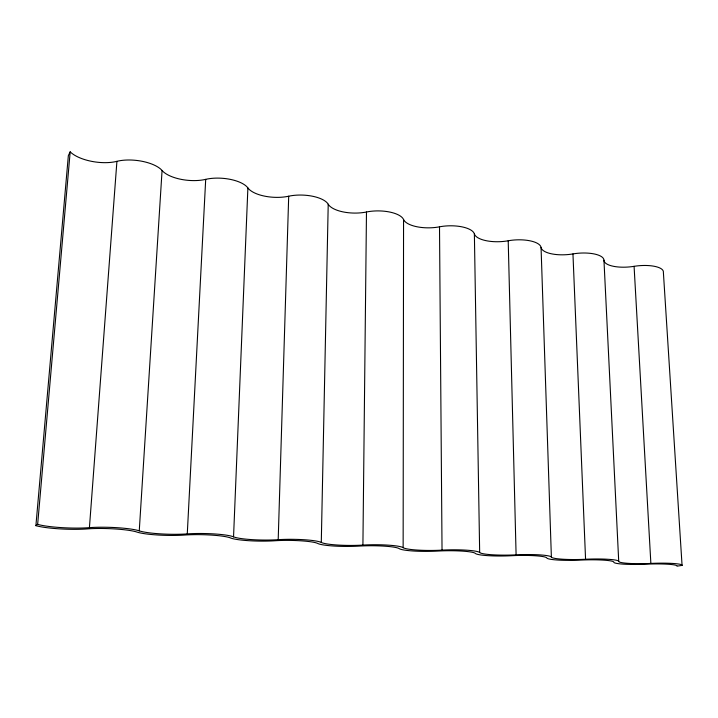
<?xml version="1.0" encoding="UTF-8"?>
<svg xmlns="http://www.w3.org/2000/svg" width="718" height="718" viewBox="0 0 718 718"><rect width="100%" height="100%" fill="white"/><g stroke="black" fill="none" stroke-linecap="round" stroke-linejoin="round"><path stroke-width="1.08" d="M682.064 565.407A24.879 2.576 -1.2 0 0 650.867 563.424A25.776 2.782 -1.2 0 1 618.719 561.377A25.381 2.764 -0.9 0 0 585.565 559.259A26.333 2.998 -0.9 0 1 551.379 557.087A25.983 2.962 -0.6 0 0 516.098 554.835A26.997 3.213 -0.5 0 1 479.669 552.519A26.701 3.177 -0.2 0 0 442.037 550.123A27.805 3.446 -0.1 0 1 403.139 547.646L403.561 219.528A25.462 10.178 0.6 0 0 366.476 211.998A26.503 11.003 1.3 0 1 328.216 204.235A26.378 10.797 2.5 0 0 288.699 196.211A27.544 11.676 3.3 0 1 247.889 187.928A27.508 11.407 4.5 0 0 205.698 179.356A28.855 12.341 5.5 0 1 162.071 170.498A28.917 12 6.6 0 0 116.917 161.335A30.488 12.969 7.9 0 1 70.176 151.839L68.345 155.635L35.9 525.657A33.172 4.362 2.3 0 0 87.309 528.906A31.35 4.012 2 0 1 136.824 532.029A31.314 4.128 1.6 0 0 184.526 535.045A29.752 3.787 1.3 0 1 230.523 537.953A29.806 3.886 1 0 0 274.913 540.753A28.451 3.563 0.8 0 1 317.769 543.463A28.594 3.644 0.4 0 0 359.162 546.084A27.392 3.348 0.3 0 1 399.181 548.606A27.616 3.402 -0.1 0 0 437.89 551.056A26.521 3.132 -0.2 0 1 475.352 553.416A26.808 3.177 -0.5 0 0 511.611 555.714A25.803 2.926 -0.6 0 1 546.748 557.931A26.153 2.962 -0.9 0 0 580.799 560.085A25.211 2.737 -0.9 0 1 613.818 562.167A25.597 2.755 -1.2 0 0 645.85 564.195A24.717 2.549 -1.2 0 1 676.939 566.161L682.064 565.407L663.378 272.284A23.173 7.889 -4.4 0 0 634.084 266.333A23.945 8.472 -4.4 0 1 603.955 260.212A23.595 8.419 -3.5 0 0 572.955 253.921A24.412 9.065 -3.3 0 1 541.058 247.441A24.107 8.984 -2.3 0 0 508.209 240.772A24.977 9.684 -2.1 0 1 474.374 233.906A24.717 9.576 -1 0 0 439.506 226.825A25.66 10.339 -0.5 0 1 403.561 219.528M403.139 547.646A27.571 3.393 0.3 0 0 362.913 545.079L366.476 211.998M362.913 545.079A28.792 3.689 0.4 0 1 321.287 542.431L328.216 204.235M321.287 542.431A28.639 3.617 0.8 0 0 278.198 539.685L288.699 196.211M278.198 539.685A30.012 3.94 1 0 1 233.547 536.84L247.889 187.928M233.547 536.84A29.95 3.841 1.3 0 0 187.272 533.896L205.698 179.356M187.272 533.896A31.529 4.191 1.6 0 1 139.256 530.835L162.071 170.498M35.9 525.657L37.65 524.364A33.414 4.434 2.3 0 0 89.427 527.658L116.917 161.335M37.65 524.364L70.176 151.839M634.084 266.333L650.867 563.424M603.955 260.212L618.719 561.377M572.955 253.921L585.565 559.259M541.058 247.441L551.379 557.087M508.209 240.772L516.098 554.835M474.374 233.906L479.669 552.519M439.506 226.825L442.037 550.123M89.427 527.658A31.574 4.066 2 0 1 139.256 530.835"/></g></svg>
